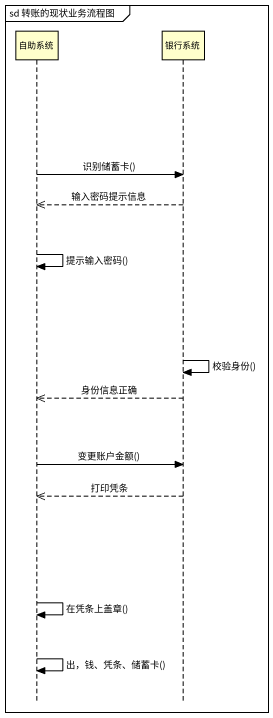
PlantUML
@startuml
mainframe sd 转账的现状业务流程图
hide footbox
participant 自助系统
participant 银行系统

自助系统 -> 银行系统 : 识别储蓄卡()
银行系统 -->> 自助系统 : 输入密码提示信息
自助系统 -> 自助系统 : 提示输入密码()
银行系统 -> 银行系统 : 校验身份()
银行系统 -->> 自助系统 : 身份信息正确
自助系统 -> 银行系统 : 变更账户金额()
银行系统 -->> 自助系统 : 打印凭条
自助系统 -> 自助系统 : 在凭条上盖章()
自助系统 -> 自助系统 : 出，钱、凭条、储蓄卡()
@enduml
